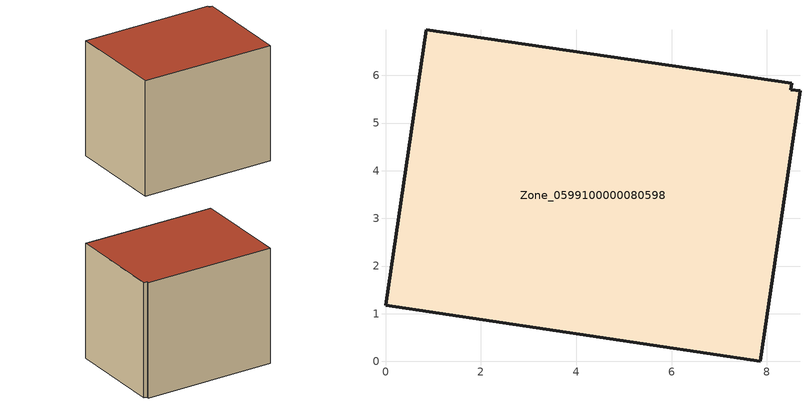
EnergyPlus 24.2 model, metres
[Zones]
Zone_0599100000080598
 floor ground (C_G): 8.52,5.84 8.5,5.7 8.69,5.68 7.86,0 0,1.18 0.85,6.96 z0
 wall outside (C_F): 8.52,5.84 0.85,6.96 0,1.18 7.86,0 8.69,5.68 8.5,5.7 8.52,5.84 z0:6.83
 roof outside (C_R): 8.5,5.7 8.52,5.84 0.85,6.96 0,1.18 7.86,0 8.69,5.68 z6.83
[BUILDING]
Pand.0599100000080598: North Axis=0; Terrain=City; Loads Convergence Tolerance Value=0.04; Temperature Convergence Tolerance Value=0.4; Solar Distribution=FullExterior; Maximum Number of Warmup Days=25; Minimum Number of Warmup Days=1
[Site:Location]
Rotterdam.The.Hague.AP_ZH_NLD Design_Conditions: Latitude=51.96; Longitude=4.45; Time Zone=1; Elevation=-4.5
[SITE:GROUNDTEMPERATURE:BUILDINGSURFACE]
18, 18, 18, 18, 18, 18, 18, 18, 18, 18, 18, 18
[MATERIAL] Thermal Absorptance=0.9; Solar Absorptance=0.7; Visible Absorptance=0.7
Name | Roughness | Thickness | Conductivity | Density | Specific Heat
G.TC.1946-1964 | MediumSmooth | 0.15 | 1 | 540 | 1210
F.TC.1946-1964 | Rough | 0.3 | 0.857143 | 1920 | 840
R.TC.1946-1964 | MediumRough | 0.2 | 0.235294 | 1500 | 1000
[CONSTRUCTION]
C_G: G.TC.1946-1964
C_F: F.TC.1946-1964
C_R: R.TC.1946-1964
[ZONE]
Zone_0599100000080598: Type=1; Multiplier=1; Ceiling Height=Autocalculate; Volume=Autocalculate; Floor Area=autocalculate; Part of Total Floor Area=Yes
[ZONEINFILTRATION:DESIGNFLOWRATE]
Infil_Zone_0599100000080598: Zone or ZoneList or Space or SpaceList=Zone_0599100000080598; Schedule=AlwaysOn; Design Flow Rate Calculation Method=Flow/Area; Flow Rate per Floor Area=0.003; Constant Term Coefficient=1; Temperature Term Coefficient=0; Velocity Term Coefficient=0; Velocity Squared Term Coefficient=0
[HVACTEMPLATE:ZONE:IDEALLOADSAIRSYSTEM]
Zone_0599100000080598: Maximum Heating Supply Air Temperature=50; Minimum Cooling Supply Air Temperature=13; Maximum Heating Supply Air Humidity Ratio=0.0156; Minimum Cooling Supply Air Humidity Ratio=0.0077; Heating Limit=NoLimit; Cooling Limit=NoLimit; Dehumidification Control Type=ConstantSensibleHeatRatio; Cooling Sensible Heat Ratio=0.7; Dehumidification Setpoint=60; Humidification Control Type=None; Humidification Setpoint=30; Outdoor Air Method=None; Outdoor Air Flow Rate per Person=0.00944; Outdoor Air Flow Rate per Zone Floor Area=0; Outdoor Air Flow Rate per Zone=0; Demand Controlled Ventilation Type=None; Outdoor Air Economizer Type=NoEconomizer; Heat Recovery Type=None; Sensible Heat Recovery Effectiveness=0.7; Latent Heat Recovery Effectiveness=0.65
[ZONECONTROL:THERMOSTAT]
ThermostatControl_Zone_0599100000080598: Zone or ZoneList=Zone_0599100000080598; Control Type Schedule=DualSetpointControlType; Control 1=Thermostat_Zone_0599100000080598; Temperature Difference Between Cutout And Setpoint=0
[THERMOSTATSETPOINT:DUALSETPOINT]
Thermostat_Zone_0599100000080598: Heating Setpoint Temperature Schedule=HeatingSetpoint_Zone_0599100000080598; Cooling Setpoint Temperature Schedule=CoolingSetpoint_Zone_0599100000080598
[SCHEDULE:COMPACT]
HeatingSetpoint_Zone_0599100000080598: Through: 12/31, For: AllDays, Until: 24:00, 21
CoolingSetpoint_Zone_0599100000080598: Through: 12/31, For: AllDays, Until: 24:00, 24
DualSetpointControlType: Through: 12/31, For: AllDays, Until: 24:00, 4
AlwaysOn: Through: 12/31, For: AllDays, Until: 24:00, 1
